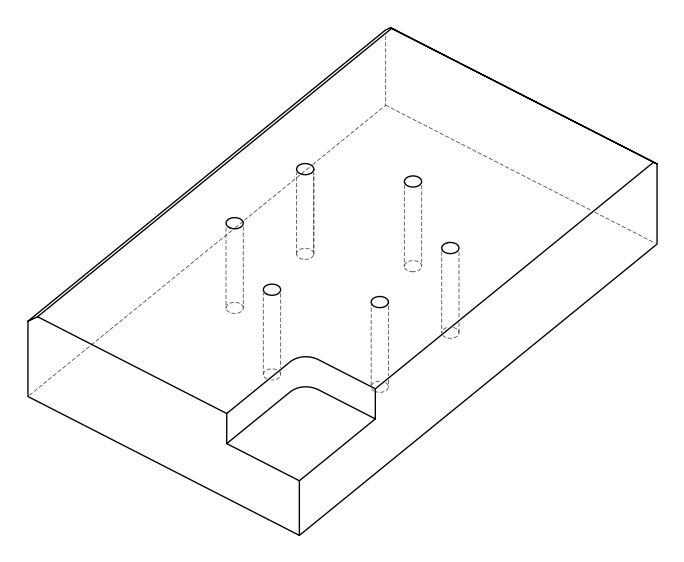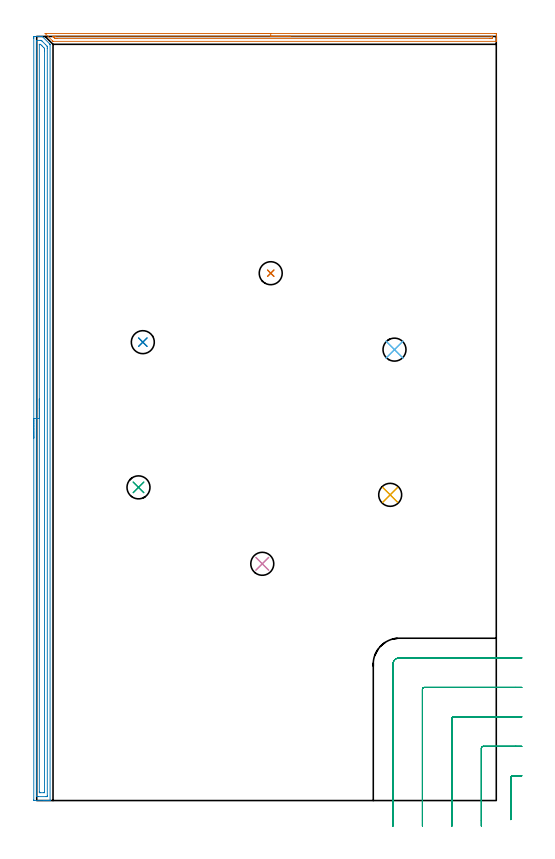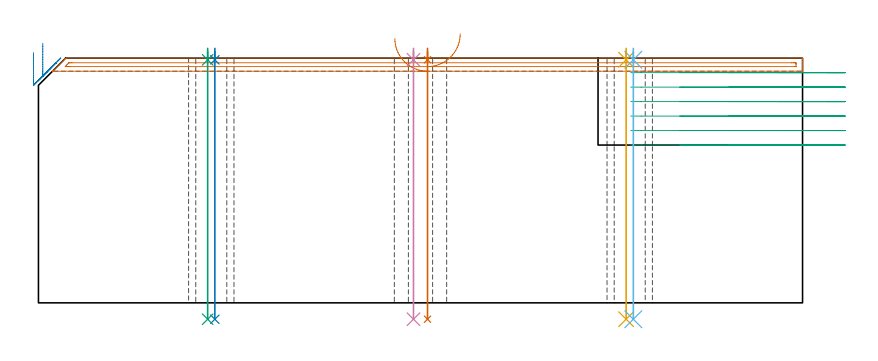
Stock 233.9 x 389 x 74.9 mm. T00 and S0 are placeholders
(PLAN: 15 operations, 3 tool changes, 21.6 min)
(1 AREA_MILL | FG_CHAMFER_SURFACE | UGT0205_001 | 3.8 min | 1856 mm3)
(2 AREA_MILL_1 | FG_CHAMFER_SURFACE_1 | UGT0205_001 | 9.54 min | 13358 mm3)
(3 MILL_CORNER_NOTCH_RECTANGULAR | CORNER_NOTCH_RECTANGULAR | UGT0201_136 | Follow Part, ap 5, ae 75% | 6.11 min | 136564 mm3)
(4 SPOT_DRILL | STEP1HOLE | NXT0321_9005460120000 | 0.03 min | 9 mm3)
(5 SPOT_DRILL_1 | STEP1HOLE_1 | NXT0321_9005460120000 | 0.03 min | 11 mm3)
(6 SPOT_DRILL_2 | STEP1HOLE_2 | NXT0321_9005460120000 | 0.03 min | 1 mm3)
(7 SPOT_DRILL_3 | STEP1HOLE_3 | NXT0321_9005460120000 | 0.03 min | 4 mm3)
(8 SPOT_DRILL_4 | STEP1HOLE_4 | NXT0321_9005460120000 | 0.03 min | 2 mm3)
(9 SPOT_DRILL_5 | STEP1HOLE_5 | NXT0321_9005460120000 | 0.03 min | 2 mm3)
(10 DRILL_THROUGH_HOLE_INTO_CENTER | STEP1HOLE | UGT0301_227 | 0.33 min | 8023 mm3)
(11 DRILL_THROUGH_HOLE_INTO_CENTER_1 | STEP1HOLE_1 | UGT0301_227 | 0.33 min | 8025 mm3)
(12 DRILL_THROUGH_HOLE_INTO_CENTER_2 | STEP1HOLE_2 | UGT0301_227 | 0.33 min | 8023 mm3)
(13 DRILL_THROUGH_HOLE_INTO_CENTER_3 | STEP1HOLE_3 | UGT0301_227 | 0.33 min | 8025 mm3)
(14 DRILL_THROUGH_HOLE_INTO_CENTER_4 | STEP1HOLE_4 | UGT0301_227 | 0.33 min | 8017 mm3)
(15 DRILL_THROUGH_HOLE_INTO_CENTER_5 | STEP1HOLE_5 | UGT0301_227 | 0.33 min | 8029 mm3)
(TOOL UGT0205_001 | Chamfer Mill 20 x 3 x 45 deg. | D20 FL50 Z2)
(TOOL UGT0201_136 | Carbide End Mill 20.0 | D20 FL30 Z4)
(TOOL NXT0321_9005460120000 | NC Spot Drill, 142deg, 12mm, Carbide, Uncoated | D12 PA142 FL30 Z2)
(TOOL UGT0301_227 | Twist Drill 11.7 mm | D11.7 PA118 FL90 Z2)
(OP 1 AREA_MILL)
G17 G21 G94 G90
T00 M6
G54
G17 G0 G90 X109.1 Y390.4 S1061 M3
G43 Z84.9 H0
Z80.9
G94 G1 X109.138 Z80.028 F250.
X109.252 Z79.164
X109.441 Z78.312
X109.703 Z77.48
X110.037 Z76.674
X110.44 Z75.9
X110.908 Z75.164
X111.44 Z74.472
X112.029 Z73.829
X112.672 Z73.24
X113.364 Z72.709
X114.1 Z72.24
X114.874 Z71.837
X115.68 Z71.503
X116.512 Z71.241
X117.364 Z71.052
X118.228 Z70.938
X119.1 Z70.9
X233.298
X233.567 Y390.397
X233.89 Y390.393 Z70.902
X233.9 Y390.136 Z71.158
Y389.571 Z71.727
Y389.268 Z72.029
Y388.703 Z72.594
Y388.4 Z72.896
Y387.795 Z73.505
Y387.532 Z73.767
Y386.584 Z74.715
Y386.492 Z74.8
X233.89 Y386.403 Z74.888
X233.745 Y386.4 Z74.9
X8.47
X8.305 Y386.403 Z74.889
X8.24 Y386.461 Z74.835
X8.053 Y386.647 Z74.653
X4.419 Y390.28 Z71.017
X4.345 Y390.352 Z70.941
X4.317 Y390.391 Z70.9
X4.323 Y390.393 Z70.898
X4.337 Y390.396 Z70.896
X4.388 Y390.399 Z70.899
X4.456
X4.63 Y390.4 Z70.9
X119.1
Y388.986 Z72.314
X231.514 Y388.985 Z72.315
X231.806 Y388.984 Z72.316
X231.866 Y388.981 Z72.319
X231.889 Y388.979 Z72.321
X231.892 Y388.967 Z72.333
X231.898 Y388.895 Z72.405
X231.899 Y388.4 Z72.9
X231.897 Y388.028 Z73.272
X231.89 Y387.9 Z73.4
X231.881 Y387.821 Z73.479
X231.815 Y387.819 Z73.481
X231.514 Y387.816 Z73.484
X231.224 Y387.815 Z73.485
X230.622 Y387.814 Z73.486
X10.255 Y387.815 Z73.485
X9.963 Y387.816 Z73.484
X9.362 Y387.821 Z73.479
X9.329 Y387.832 Z73.468
X9.289 Y387.868 Z73.432
X9.208 Y387.945 Z73.355
X9.052 Y388.098 Z73.202
X8.75 Y388.4 Z72.9
X8.47 Y388.682 Z72.618
X8.189 Y388.972 Z72.328
X8.47 Y388.979 Z72.321
X8.763 Y388.983 Z72.317
X9.362 Y388.985 Z72.315
X9.653 Y388.986 Z72.314
X119.1
X119.972 Z72.352
X120.836 Z72.466
X121.688 Z72.655
X122.52 Z72.917
X123.326 Z73.251
X124.1 Z73.654
X124.836 Z74.123
X125.528 Z74.654
X126.171 Z75.243
X126.76 Z75.886
X127.292 Z76.579
X127.76 Z77.314
X128.163 Z78.088
X128.497 Z78.894
X128.759 Z79.726
X128.948 Z80.578
X129.062 Z81.443
X129.1 Z82.314
G0 Z84.9
M5
M2
(OP 2 AREA_MILL_1)
G17 G21 G94 G90
T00 M6
G54
G17 G0 G90 X-1.5 Y184.45 S1061 M3
G43 Z84.9 H0
Z76.6
G94 G1 Y184.488 Z75.729 F250.
Y184.602 Z74.864
Y184.791 Z74.012
Y185.053 Z73.18
Y185.387 Z72.374
Y185.79 Z71.6
Y186.258 Z70.864
Y186.79 Z70.172
Y187.379 Z69.529
Y188.022 Z68.94
Y188.714 Z68.409
Y189.45 Z67.94
Y190.224 Z67.537
Y191.03 Z67.203
Y191.862 Z66.941
Y192.714 Z66.752
Y193.578 Z66.638
Y194.45 Z66.6
Y387.977
X-1.499 Y388.283 Z66.601
X-1.492 Y388.863 Z66.604
X-1.491 Y388.893 Z66.605
X-0.914 Y388.9 Z67.181
X0.529 Z68.626
X1.759 Z69.853
X2.587 Z70.686
X2.65 Z70.748
X2.792 Y388.898 Z70.888
X2.822 Y388.879 Z70.92
X6.66 Y385.042 Z74.757
X6.713 Y384.986 Z74.811
X6.797 Y384.895 Z74.888
X6.8 Y384.71 Z74.9
Y0.17
X6.797 Y0.01 Z74.888
X6.749 Y0.008 Z74.84
X6.354 Y0. Z74.454
X6.001 Z74.1
X5.323 Z73.418
X4.093 Z72.19
X3.541 Z71.635
X-1.191 Z66.906
X-1.492 Y0.01 Z66.606
X-1.499 Y0.31 Z66.599
X-1.5 Y194.45 Z66.6
X-0.086 Z68.014
X-0.085 Y386.559 Z68.015
X-0.084 Y386.622 Z68.016
X-0.079 Y386.747 Z68.021
X-0.067 Y386.89 Z68.033
X-0.023 Y386.892 Z68.077
X0.467 Y386.899 Z68.567
X1.759 Z69.859
X2.252 Y386.896 Z70.352
X2.346 Y386.89 Z70.446
X2.545 Y386.7 Z70.645
X2.65 Y386.599 Z70.75
X4.54 Y384.71 Z72.64
X5.323 Y383.918 Z73.423
X5.372 Y383.867 Z73.472
X5.379 Y383.817 Z73.479
X5.382 Y383.759 Z73.482
X5.385 Y382.924 Z73.485
X5.386 Y382.861 Z73.486
X5.385 Y2.341 Z73.485
X5.384 Y2.278 Z73.484
X5.379 Y2.153 Z73.479
X5.367 Y2.01 Z73.467
X5.323 Y2.008 Z73.423
X4.833 Y2.001 Z72.933
X0.868 Y2. Z68.968
X0.377 Y2.001 Z68.477
X-0.023 Y2.008 Z68.077
X-0.074 Y2.01 Z68.026
X-0.081 Y2.215 Z68.019
X-0.085 Y2.34 Z68.015
Y2.403
X-0.086 Y2.466 Z68.014
Y194.45
X1.329 Z69.429
Y384.71
X1.331 Y384.818 Z69.431
X1.333 Y384.871 Z69.433
X1.335 Y384.889 Z69.435
X1.381 Y384.892 Z69.481
X1.574 Y384.896 Z69.674
X1.759 Y384.89 Z69.859
X1.922 Y384.867 Z70.022
X2.086 Y384.71 Z70.186
X2.65 Y384.15 Z70.75
X2.983 Y383.817 Z71.083
X3.541 Y383.256 Z71.641
X3.866 Y382.924 Z71.966
X3.964 Y382.811 Z72.064
X3.967 Y382.708 Z72.067
X3.97 Y382.494 Z72.07
X3.971 Y382.031 Z72.071
Y381.599
Y4.189
X3.969 Y4.082 Z72.069
X3.967 Y4.029 Z72.067
X3.965 Y4.011 Z72.065
X3.919 Y4.008 Z72.019
X3.729 Y4.001 Z71.829
X1.759 Y4. Z69.859
X1.57 Y4.002 Z69.67
X1.444 Y4.006 Z69.544
X1.346 Y4.01 Z69.446
X1.335 Y4.026 Z69.435
X1.333 Y4.046 Z69.433
X1.331 Y4.189 Z69.431
X1.329 Y4.621 Z69.429
Y194.45
Y195.322 Z69.467
Y196.186 Z69.58
Y197.038 Z69.769
Y197.87 Z70.032
Y198.676 Z70.365
Y199.45 Z70.768
Y200.186 Z71.237
Y200.878 Z71.768
Y201.521 Z72.357
Y202.11 Z73.001
Y202.642 Z73.693
Y203.11 Z74.429
Y203.513 Z75.202
Y203.847 Z76.008
Y204.109 Z76.84
Y204.298 Z77.692
Y204.412 Z78.557
Y204.45 Z79.429
G0 Z84.9
M5
M2
(OP 3 MILL_CORNER_NOTCH_RECTANGULAR)
G17 G21 G94 G90
T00 M6
G54
G17 G0 G90 X246.9 Y12.6 S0 M3
G43 Z84.9 H0
Z70.467
G94 G1 X243.9 F250.
X242.294 F500.
G3 X241.3 Y11.606 R1.
G1 Y-6.726
Y-9.726 F250.
G0 Z84.9
X246.9 Y27.6
Z70.467
G1 X243.9
X227.295 F500.
G3 X226.3 Y26.605 R1.
G1 Y-10.
Y-13. F250.
G0 Z84.9
X246.9 Y42.6
Z70.467
G1 X243.9
X212.295 F500.
G3 X211.3 Y41.605 R1.
G1 Y-10.
Y-13. F250.
G0 Z84.9
X246.9 Y57.6
Z70.467
G1 X243.9
X197.295 F500.
G3 X196.3 Y56.605 R1.
G1 Y-10.
Y-13. F250.
G0 Z84.9
X246.9 Y72.6
Z70.467
G1 X243.9
X184.5 F500.
G3 X181.3 Y69.4 R3.2
G1 Y-10.
Y-13. F250.
G0 Z84.9
X246.9 Y12.6
Z66.033
G1 X243.9
X242.294 F500.
G3 X241.3 Y11.606 R1.
G1 Y-6.726
Y-9.726 F250.
G0 Z84.9
X246.9 Y27.6
Z66.033
G1 X243.9
X227.295 F500.
G3 X226.3 Y26.605 R1.
G1 Y-10.
Y-13. F250.
G0 Z84.9
X246.9 Y42.6
Z66.033
G1 X243.9
X212.295 F500.
G3 X211.3 Y41.605 R1.
G1 Y-10.
Y-13. F250.
G0 Z84.9
X246.9 Y57.6
Z66.033
G1 X243.9
X197.295 F500.
G3 X196.3 Y56.605 R1.
G1 Y-10.
Y-13. F250.
G0 Z84.9
X246.9 Y72.6
Z66.033
G1 X243.9
X184.5 F500.
G3 X181.3 Y69.4 R3.2
G1 Y-10.
Y-13. F250.
G0 Z84.9
X246.9 Y12.6
Z61.6
G1 X243.9
X242.294 F500.
G3 X241.3 Y11.606 R1.
G1 Y-6.726
Y-9.726 F250.
G0 Z84.9
X246.9 Y27.6
Z61.6
G1 X243.9
X227.295 F500.
G3 X226.3 Y26.605 R1.
G1 Y-10.
Y-13. F250.
G0 Z84.9
X246.9 Y42.6
Z61.6
G1 X243.9
X212.295 F500.
G3 X211.3 Y41.605 R1.
G1 Y-10.
Y-13. F250.
G0 Z84.9
X246.9 Y57.6
Z61.6
G1 X243.9
X197.295 F500.
G3 X196.3 Y56.605 R1.
G1 Y-10.
Y-13. F250.
G0 Z84.9
X246.9 Y72.6
Z61.6
G1 X243.9
X184.5 F500.
G3 X181.3 Y69.4 R3.2
G1 Y-10.
Y-13. F250.
G0 Z84.9
X246.9 Y12.6
Z57.167
G1 X243.9
X242.294 F500.
G3 X241.3 Y11.606 R1.
G1 Y-6.726
Y-9.726 F250.
G0 Z84.9
X246.9 Y27.6
Z57.167
G1 X243.9
X227.295 F500.
G3 X226.3 Y26.605 R1.
G1 Y-10.
Y-13. F250.
G0 Z84.9
X246.9 Y42.6
Z57.167
G1 X243.9
X212.295 F500.
G3 X211.3 Y41.605 R1.
G1 Y-10.
Y-13. F250.
G0 Z84.9
X246.9 Y57.6
Z57.167
G1 X243.9
X197.295 F500.
G3 X196.3 Y56.605 R1.
G1 Y-10.
Y-13. F250.
G0 Z84.9
X246.9 Y72.6
Z57.167
G1 X243.9
X184.5 F500.
G3 X181.3 Y69.4 R3.2
G1 Y-10.
Y-13. F250.
G0 Z84.9
X246.9 Y12.6
Z52.733
G1 X243.9
X242.294 F500.
G3 X241.3 Y11.606 R1.
G1 Y-6.726
Y-9.726 F250.
G0 Z84.9
X246.9 Y27.6
Z52.733
G1 X243.9
X227.295 F500.
G3 X226.3 Y26.605 R1.
G1 Y-10.
Y-13. F250.
G0 Z84.9
X246.9 Y42.6
Z52.733
G1 X243.9
X212.295 F500.
G3 X211.3 Y41.605 R1.
G1 Y-10.
Y-13. F250.
G0 Z84.9
X246.9 Y57.6
Z52.733
G1 X243.9
X197.295 F500.
G3 X196.3 Y56.605 R1.
G1 Y-10.
Y-13. F250.
G0 Z84.9
X246.9 Y72.6
Z52.733
G1 X243.9
X184.5 F500.
G3 X181.3 Y69.4 R3.2
G1 Y-10.
Y-13. F250.
G0 Z84.9
X246.9 Y12.6
Z48.3
G1 X243.9
X242.294 F500.
G3 X241.3 Y11.606 R1.
G1 Y-6.726
Y-9.726 F250.
G0 Z84.9
X246.9 Y27.6
Z48.3
G1 X243.9
X227.295 F500.
G3 X226.3 Y26.605 R1.
G1 Y-10.
Y-13. F250.
G0 Z84.9
X246.9 Y42.6
Z48.3
G1 X243.9
X212.295 F500.
G3 X211.3 Y41.605 R1.
G1 Y-10.
Y-13. F250.
G0 Z84.9
X246.9 Y57.6
Z48.3
G1 X243.9
X197.295 F500.
G3 X196.3 Y56.605 R1.
G1 Y-10.
Y-13. F250.
G0 Z84.9
X246.9 Y72.6
Z48.3
G1 X243.9
X184.5 F500.
G3 X181.3 Y69.4 R3.2
G1 Y-10.
Y-13. F250.
G0 Z84.9
M5
M2
(OP 4 SPOT_DRILL)
G17 G21 G94 G90
T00 M6
G54
G17 G0 G90 X114.8 Y120.5 S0 M3
G43 Z84.9 H0
G94 G81 G98 Z74.396 F250. R77.9
G80
M5
M2
(OP 5 SPOT_DRILL_1)
G17 G21 G94 G90
T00 M6
G54
G17 G0 G90 X179.9 Y155.6 S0 M3
G43 Z84.9 H0
G94 G81 G98 Z74.396 F250. R77.9
G80
M5
M2
(OP 6 SPOT_DRILL_2)
G17 G21 G94 G90
T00 M6
G54
G17 G0 G90 X182.1 Y229.5 S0 M3
G43 Z84.9 H0
G94 G81 G98 Z74.396 F250. R77.9
G80
M5
M2
(OP 7 SPOT_DRILL_3)
G17 G21 G94 G90
T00 M6
G54
G17 G0 G90 X119.1 Y268.4 S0 M3
G43 Z84.9 H0
G94 G81 G98 Z74.396 F250. R77.9
G80
M5
M2
(OP 8 SPOT_DRILL_4)
G17 G21 G94 G90
T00 M6
G54
G17 G0 G90 X54. Y233.3 S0 M3
G43 Z84.9 H0
G94 G81 G98 Z74.396 F250. R77.9
G80
M5
M2
(OP 9 SPOT_DRILL_5)
G17 G21 G94 G90
T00 M6
G54
G17 G0 G90 X51.8 Y159.4 S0 M3
G43 Z84.9 H0
G94 G81 G98 Z74.396 F250. R77.9
G80
M5
M2
(OP 10 DRILL_THROUGH_HOLE_INTO_CENTER)
G17 G21 G94 G90
T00 M6
G54
G17 G0 G90 X114.8 Y120.5 S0 M3
G43 Z84.9 H0
G94 G73 G98 Z-5.015 F250. Q11.416 R76.9
G80
M5
M2
(OP 11 DRILL_THROUGH_HOLE_INTO_CENTER_1)
G17 G21 G94 G90
T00 M6
G54
G17 G0 G90 X179.9 Y155.6 S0 M3
G43 Z84.9 H0
G94 G73 G98 Z-5.015 F250. Q11.416 R76.9
G80
M5
M2
(OP 12 DRILL_THROUGH_HOLE_INTO_CENTER_2)
G17 G21 G94 G90
T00 M6
G54
G17 G0 G90 X182.1 Y229.5 S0 M3
G43 Z84.9 H0
G94 G73 G98 Z-5.015 F250. Q11.416 R76.9
G80
M5
M2
(OP 13 DRILL_THROUGH_HOLE_INTO_CENTER_3)
G17 G21 G94 G90
T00 M6
G54
G17 G0 G90 X119.1 Y268.4 S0 M3
G43 Z84.9 H0
G94 G73 G98 Z-5.015 F250. Q11.416 R76.9
G80
M5
M2
(OP 14 DRILL_THROUGH_HOLE_INTO_CENTER_4)
G17 G21 G94 G90
T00 M6
G54
G17 G0 G90 X54. Y233.3 S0 M3
G43 Z84.9 H0
G94 G73 G98 Z-5.015 F250. Q11.416 R76.9
G80
M5
M2
(OP 15 DRILL_THROUGH_HOLE_INTO_CENTER_5)
G17 G21 G94 G90
T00 M6
G54
G17 G0 G90 X51.8 Y159.4 S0 M3
G43 Z84.9 H0
G94 G73 G98 Z-5.015 F250. Q11.416 R76.9
G80
M5
M2
